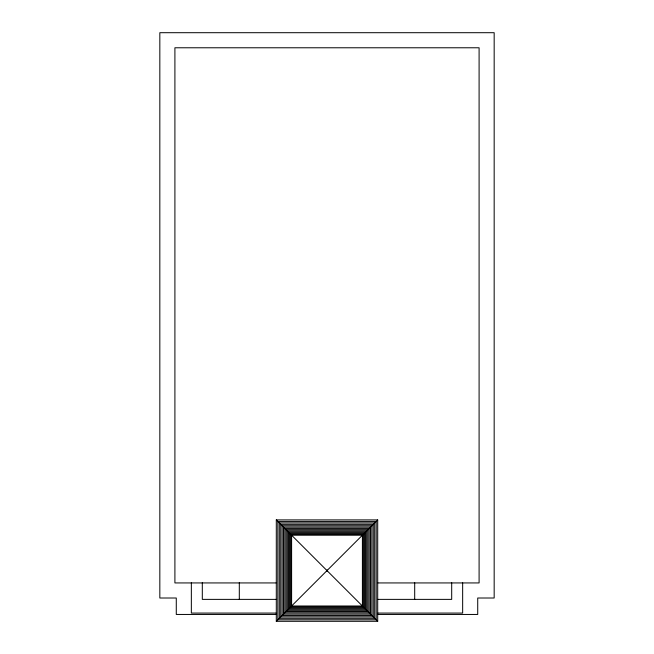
<?xml version="1.0" encoding="UTF-8"?>
<svg xmlns="http://www.w3.org/2000/svg" width="654" height="654" viewBox="0 0 654 654"><rect width="100%" height="100%" fill="white"/><g stroke="black" fill="none" stroke-linecap="round" stroke-linejoin="round"><path stroke-width="0.98" d="M276.299 621.3L377.701 519.905L276.299 519.905L276.299 621.3L377.701 621.3L377.701 519.905M276.004 582.935L174.904 582.935L174.904 47.775L479.096 47.775L479.096 582.935L377.996 582.935M276.299 599.375L202.307 599.375L202.307 582.739M377.701 599.375L451.693 599.375L451.693 582.739M275.98 613.076L191.344 613.076L191.344 582.853M378.02 613.076L462.656 613.076L462.656 582.853M276.421 614.449L176.278 614.449L176.278 598.009L159.829 598.009L159.829 32.7L494.171 32.7L494.171 598.009L477.722 598.009L477.722 614.449L377.579 614.449M276.299 519.905L377.701 621.3M414.693 582.739L414.693 599.375M239.307 582.739L239.307 599.375M376.181 521.426L277.819 521.426L277.819 619.779L376.181 619.779L376.181 521.426M374.693 522.906L279.307 522.906L279.307 618.3L374.693 618.3L374.693 522.906M373.254 524.345L280.746 524.345L280.746 616.853L373.254 616.853L373.254 524.345M371.856 525.751L282.144 525.751L282.144 615.455L371.856 615.455L371.856 525.751M370.499 527.108L283.501 527.108L283.501 614.098L370.499 614.098L370.499 527.108M369.183 528.416L284.817 528.416L284.817 612.79L369.183 612.79L369.183 528.416M367.924 529.675L286.076 529.675L286.076 611.523L367.924 611.523L367.924 529.675M366.714 530.893L287.286 530.893L287.286 610.313L366.714 610.313L366.714 530.893M365.553 532.054L288.447 532.054L288.447 609.152L365.553 609.152L365.553 532.054M364.442 533.157L289.558 533.157L289.558 608.048L364.442 608.048L364.442 533.157M363.387 534.212L290.613 534.212L290.613 606.994L363.387 606.994L363.387 534.212M362.398 535.209L291.602 535.209L291.602 605.996L362.398 605.996L362.398 535.209M327.343 570.255L326.657 570.255L326.657 570.942L327.343 570.942L327.343 570.255"/></g></svg>
